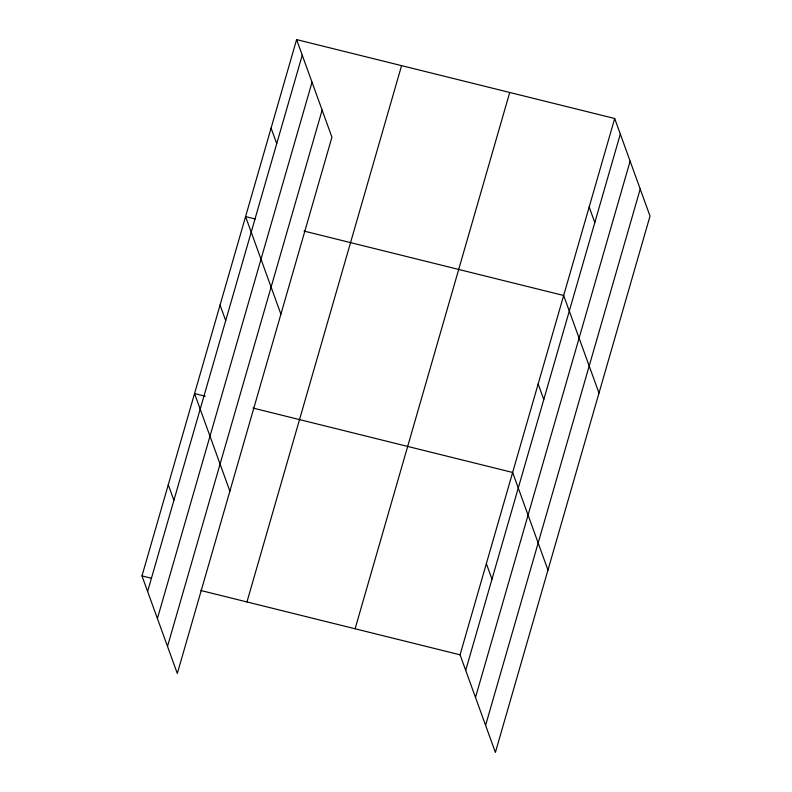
<?xml version="1.0" encoding="UTF-8"?>
<svg xmlns="http://www.w3.org/2000/svg" width="792" height="792" viewBox="0 0 792 792"><rect width="100%" height="100%" fill="white"/><g stroke="black" fill="none" stroke-linecap="round" stroke-linejoin="round"><path stroke-width="1.19" d="M296.604 39.6L331.937 137.184L177.309 673.497L141.986 575.903L296.604 39.6L614.691 118.503L650.014 216.097L495.396 752.4L460.063 654.816L614.691 118.503M147.619 591.466L302.237 55.163M157.41 618.532L312.038 82.229M167.508 646.421L322.136 110.118M246.956 601.95L401.574 65.637M355.103 628.769L509.721 92.466M465.696 670.369L620.324 134.066M475.497 697.445L630.125 161.132M485.595 725.333L640.223 189.021M255.123 218.948L245.579 216.582L280.903 314.167M304.029 231.076L563.666 295.485L598.99 393.079M205.286 396.228L194.555 393.565L229.878 491.149M253.004 408.058L512.642 472.468L547.965 570.052M141.986 575.903L151.529 578.269M200.435 590.406L460.063 654.816M589.179 206.999L594.812 222.552M538.154 383.981L543.787 399.534M486.357 563.637L491.99 579.199M271.092 128.086L276.725 143.649M220.067 305.068L225.7 320.631M168.27 484.734L173.903 500.297"/></g></svg>
